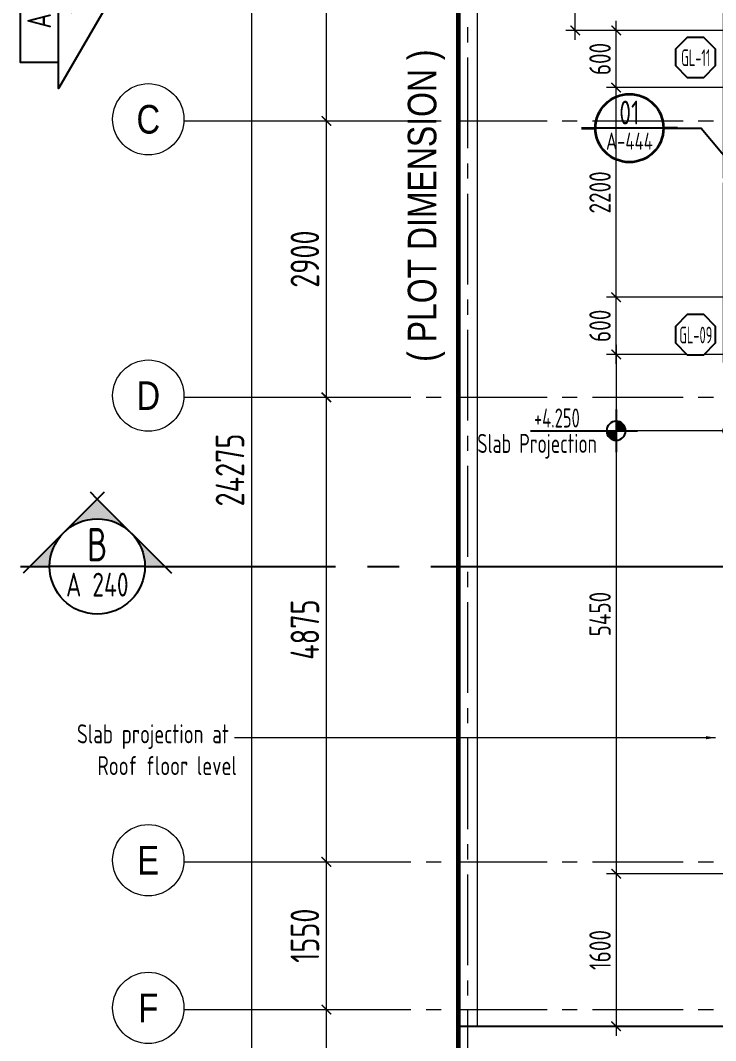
# Model space of a CAD drawing. Header units: millimetres. Extents: x -8913 to 62688, y -13000 to 43000.
# Drawn here: x 31192 to 38488, y 6250 to 16955 of the extents above; entities that cross this region are included whole.
import ezdxf
from ezdxf.enums import TextEntityAlignment as Align

# ---------------------------------------------------------------- set-up
doc = ezdxf.new("R2010")
doc.units = ezdxf.units.MM
doc.header["$MEASUREMENT"] = 0
doc.header["$PDMODE"] = 1
for name, pattern in [('1735 X DT-5BR-Grids$0$CENTER2', [28.575, 19.05, -3.175, 3.175, -3.175]), ('1735 X DT-5BR-Plot Limit$0$PHANTOM', [2.5, 1.25, -0.25, 0.25, -0.25, 0.25, -0.25]), ('HIDDEN2', [4.7625, 3.175, -1.5875])]:
    doc.linetypes.add(name, pattern=pattern)
for name, color, linetype, lineweight in [('05--LEADER', 8, 'Continuous', 13), ('05--TEXT-2', 2, 'Continuous', 25), ('07--DIM-2', 2, 'Continuous', 25), ('08--DETREF', 7, 'Continuous', 25), ('08--SECTREF', 7, 'Continuous', 35), ('08--SECTREF-1', 2, 'Continuous', 25), ('08--SECTREF-2', 4, 'Continuous', 35), ('08--WINREF', 7, 'Continuous', 25), ('1735 X DT-5BR-FFP-Ext$0$06--LINE-0', 8, 'Continuous', 13), ('1735 X DT-5BR-FFP-Ext$0$F--BLOCKWALL-2', 2, 'Continuous', 25), ('1735 X DT-5BR-Grids$0$03--GRID', 252, '1735 X DT-5BR-Grids$0$CENTER2', 5), ('1735 X DT-5BR-Grids$0$03--GRIDBUBBLE', 8, 'Continuous', 18), ('1735 X DT-5BR-Grids$0$03--GRIDTEXT', 4, 'Continuous', 40), ('1735 X DT-5BR-Grids$0$07--GRID DIM', 2, 'Continuous', 25), ('1735 X DT-5BR-Grids$0$08--DETREF', 7, 'Continuous', 25), ('1735 X DT-5BR-Grids$0$08--ELEREF', 7, 'Continuous', 25), ('1735 X DT-5BR-Grids$0$08--SECTREF', 7, 'Continuous', 25), ('1735 X DT-5BR-Grids$0$08--SECTREF-1', 2, 'Continuous', 25), ('1735 X DT-5BR-Grids$0$08--SECTREF-2', 4, 'Continuous', 35), ('1735 X DT-5BR-Grids$0$08--SECTREF-LINE', 7, 'Continuous', 25), ('1735 X DT-5BR-Plot Limit$0$05--TEXT-3', 3, 'Continuous', 35), ('W--ELE-1', 2, 'Continuous', 25), ('Z--X-REF', 7, 'Continuous', 0)]:
    doc.layers.add(name, color=color, linetype=linetype, lineweight=lineweight)
for name, color, linetype in [('08--SPACENUMBER-1', 8, 'Continuous'), ('08--WINREF-1', 8, 'Continuous'), ('1735 X DT-5BR-Plot Limit$0$Z- Plot', 1, '1735 X DT-5BR-Plot Limit$0$PHANTOM')]:
    doc.layers.add(name, color=color, linetype=linetype)
doc.styles.add('1735 X DT-5BR-Grids$0$Ariel', font='arial.ttf', dxfattribs={"width": 0.8})
doc.styles.add('1735 X DT-5BR-Grids$0$ISO', font='isocp2.shx', dxfattribs={"width": 0.8})
doc.styles.add('1735 X DT-5BR-Grids$0$ROMANS', font='ARIALN.TTF')
doc.styles.add('1735 X DT-5BR-Plot Limit$0$Ariel', font='arial.ttf', dxfattribs={"width": 0.8})
doc.styles.add('ISO', font='isocp2.shx', dxfattribs={"width": 0.8})
doc.dimstyles.new('1-100_AR', dxfattribs={"dimtxt": 225, "dimasz": 100, "dimexe": 100, "dimexo": 100, "dimgap": 0, "dimtad": 0, "dimdec": 0, "dimzin": 12, "dimdsep": 46, "dimtxsty": 'ISO', "dimblk": 'ARCHTICK', "dimcen": 100, "dimdle": 100, "dimclrd": 8, "dimclre": 9, "dimclrt": 2, "dimadec": 0, "dimazin": 0, "dimtfac": 1, "dimtdec": 0, "dimtmove": 0, "dimatfit": 2, "dimldrblk": 'ARCHTICK', "dimfxl": 1, "dimtvp": 0.75, "dimtolj": 1, "dimtzin": 12, "dimlwd": 9, "dimlwe": 9, "dimarcsym": 0})
doc.dimstyles.new('1735 X DT-5BR-Grids$0$1-100_AR', dxfattribs={"dimtxt": 300, "dimasz": 100, "dimexe": 100, "dimexo": 100, "dimgap": 0, "dimtad": 0, "dimzin": 12, "dimdsep": 46, "dimtxsty": '1735 X DT-5BR-Grids$0$ISO', "dimblk": '1735 X DT-5BR-Grids$0$_ArchTick', "dimcen": 100, "dimdle": 100, "dimclrd": 8, "dimclre": 9, "dimclrt": 2, "dimadec": 0, "dimazin": 0, "dimtfac": 1, "dimtmove": 0, "dimatfit": 2, "dimldrblk": '1735 X DT-5BR-Grids$0$_ArchTick', "dimfxl": 1, "dimtvp": 0.75, "dimtolj": 1, "dimtzin": 12, "dimlwd": 9, "dimlwe": 9, "dimarcsym": 0})
doc.dimstyles.new('Copy of 1-100_AR LEADER', dxfattribs={"dimtxt": 200, "dimasz": 100, "dimexe": 100, "dimexo": 100, "dimgap": 0, "dimtad": 0, "dimdec": 0, "dimzin": 12, "dimdsep": 46, "dimtxsty": 'ISO', "dimcen": 150, "dimdle": 100, "dimclrd": 8, "dimclre": 9, "dimclrt": 2, "dimadec": 0, "dimazin": 0, "dimtfac": 1, "dimtdec": 0, "dimtmove": 0, "dimatfit": 2, "dimfxl": 1, "dimtvp": 0.75, "dimtolj": 1, "dimtzin": 12, "dimlwd": 9, "dimlwe": 9, "dimarcsym": 0})

# ---------------------------------------------------------------- blocks, each defined once
blk = doc.blocks.new('_ArchTick')
at = {"color": 0, "const_width": 0.15}
blk.add_lwpolyline([(-0.5, -0.5), (0.5, 0.5)], dxfattribs=at)
blk = doc.blocks.new('*D48')
at = {"layer": '07--DIM-2', "color": 8, "lineweight": 9, "transparency": 16777216}
blk.add_line((37444, 13350), (37444, 14150), dxfattribs=at)
at = {"layer": '07--DIM-2', "color": 9, "lineweight": 9, "transparency": 16777216}
for p, q in [((38688, 14050), (37344, 14050)), ((38688, 13450), (37344, 13450))]:
    blk.add_line(p, q, dxfattribs=at)
at = {"layer": 'Defpoints', "color": 0, "transparency": 16777216}
for p in [(37444, 14050), (38788, 14050), (38788, 13450)]:
    blk.add_point(p, dxfattribs=at)
at = {"layer": '07--DIM-2', "color": 8, "lineweight": 9, "transparency": 16777216, "xscale": 100, "yscale": 100, "zscale": 100}
for p, rotation in [((37444, 14050), 90), ((37444, 13450), 270)]:
    blk.add_blockref('_ArchTick', p, dxfattribs=dict(at, rotation=rotation))
at = {"layer": '07--DIM-2', "color": 2, "transparency": 16777216, "insert": (37275, 13750), "char_height": 225, "attachment_point": 5, "rotation": 90, "style": 'ISO'}
blk.add_mtext('\\A1;600', dxfattribs=at)
blk = doc.blocks.new('*D49')
at = {"layer": '07--DIM-2', "color": 8, "lineweight": 9, "transparency": 16777216}
blk.add_line((37444, 13950), (37444, 16350), dxfattribs=at)
at = {"layer": '07--DIM-2', "color": 9, "lineweight": 9, "transparency": 16777216}
for p, q in [((38688, 16250), (37344, 16250)), ((38688, 14050), (37344, 14050))]:
    blk.add_line(p, q, dxfattribs=at)
at = {"layer": 'Defpoints', "color": 0, "transparency": 16777216}
for p in [(37444, 16250), (38788, 16250), (38788, 14050)]:
    blk.add_point(p, dxfattribs=at)
at = {"layer": '07--DIM-2', "color": 8, "lineweight": 9, "transparency": 16777216, "xscale": 100, "yscale": 100, "zscale": 100}
for p, rotation in [((37444, 16250), 90), ((37444, 14050), 270)]:
    blk.add_blockref('_ArchTick', p, dxfattribs=dict(at, rotation=rotation))
at = {"layer": '07--DIM-2', "color": 2, "transparency": 16777216, "insert": (37275, 15150), "char_height": 225, "attachment_point": 5, "rotation": 90, "style": 'ISO'}
blk.add_mtext('\\A1;2200', dxfattribs=at)
blk = doc.blocks.new('*D50')
at = {"layer": '07--DIM-2', "color": 8, "lineweight": 9, "transparency": 16777216}
blk.add_line((37444, 16150), (37444, 16950), dxfattribs=at)
at = {"layer": '07--DIM-2', "color": 9, "lineweight": 9, "transparency": 16777216}
for p, q in [((38688, 16850), (37344, 16850)), ((38688, 16250), (37344, 16250))]:
    blk.add_line(p, q, dxfattribs=at)
at = {"layer": 'Defpoints', "color": 0, "transparency": 16777216}
for p in [(37444, 16850), (38788, 16850), (38788, 16250)]:
    blk.add_point(p, dxfattribs=at)
at = {"layer": '07--DIM-2', "color": 8, "lineweight": 9, "transparency": 16777216, "xscale": 100, "yscale": 100, "zscale": 100}
for p, rotation in [((37444, 16850), 90), ((37444, 16250), 270)]:
    blk.add_blockref('_ArchTick', p, dxfattribs=dict(at, rotation=rotation))
at = {"layer": '07--DIM-2', "color": 2, "transparency": 16777216, "insert": (37275, 16550), "char_height": 225, "attachment_point": 5, "rotation": 90, "style": 'ISO'}
blk.add_mtext('\\A1;600', dxfattribs=at)
blk = doc.blocks.new('*D51')
at = {"layer": '07--DIM-2', "color": 8, "lineweight": 9, "transparency": 16777216}
blk.add_line((37015, 16750), (37015, 18550), dxfattribs=at)
at = {"layer": '07--DIM-2', "color": 9, "lineweight": 9, "transparency": 16777216}
for p, q in [((38688, 18450), (36915, 18450)), ((38688, 16850), (36915, 16850))]:
    blk.add_line(p, q, dxfattribs=at)
at = {"layer": 'Defpoints', "color": 0, "transparency": 16777216}
for p in [(37015, 18450), (38788, 18450), (38788, 16850)]:
    blk.add_point(p, dxfattribs=at)
at = {"layer": '07--DIM-2', "color": 8, "lineweight": 9, "transparency": 16777216, "xscale": 100, "yscale": 100, "zscale": 100}
for p, rotation in [((37015, 18450), 90), ((37015, 16850), 270)]:
    blk.add_blockref('_ArchTick', p, dxfattribs=dict(at, rotation=rotation))
at = {"layer": '07--DIM-2', "color": 2, "transparency": 16777216, "insert": (36846, 17650), "char_height": 225, "attachment_point": 5, "rotation": 90, "style": 'ISO'}
blk.add_mtext('\\A1;1600', dxfattribs=at)
blk = doc.blocks.new('WIN-NO')
blk.add_wipeout([(-110, 298), (-285, 122), (-285, -126), (-110, -302), (139, -302), (315, -126), (315, 122), (139, 298)])
at = {"layer": '08--WINREF-1'}
blk.add_lwpolyline([(-110, 298), (-285, 122), (-285, -126), (-110, -302), (139, -302), (315, -126), (315, 122), (139, 298)], close=True, dxfattribs=at)
at = {"layer": '08--WINREF', "style": 'ISO', "width": 0.6}
blk.add_attdef('WINDOWNO', text='', height=250, dxfattribs=at).set_placement((18, -7), align=Align.MIDDLE)
blk = doc.blocks.new('*D114')
at = {"layer": '07--DIM-2', "color": 8, "lineweight": 9, "transparency": 16777216}
blk.add_line((37444, 8100), (37444, 6300), dxfattribs=at)
at = {"layer": '07--DIM-2', "color": 9, "lineweight": 9, "transparency": 16777216}
for p, q in [((38688, 8000), (37344, 8000)), ((38688, 6400), (37344, 6400))]:
    blk.add_line(p, q, dxfattribs=at)
at = {"layer": 'Defpoints', "color": 0, "transparency": 16777216}
for p in [(38788, 8000), (37444, 6400), (38788, 6400)]:
    blk.add_point(p, dxfattribs=at)
at = {"layer": '07--DIM-2', "color": 8, "lineweight": 9, "transparency": 16777216, "xscale": 100, "yscale": 100, "zscale": 100}
for p, rotation in [((37444, 8000), 90), ((37444, 6400), 270)]:
    blk.add_blockref('_ArchTick', p, dxfattribs=dict(at, rotation=rotation))
at = {"layer": '07--DIM-2', "color": 2, "transparency": 16777216, "insert": (37275, 7200), "char_height": 225, "attachment_point": 5, "rotation": 90, "style": 'ISO'}
blk.add_mtext('\\A1;1600', dxfattribs=at)
blk = doc.blocks.new('*D115')
at = {"layer": '07--DIM-2', "color": 9, "lineweight": 9, "transparency": 16777216}
for p, q in [((38788, 7900), (38787, 5623)), ((35987, 6100), (35987, 5623))]:
    blk.add_line(p, q, dxfattribs=at)
at = {"layer": '07--DIM-2', "color": 8, "lineweight": 9, "transparency": 16777216}
blk.add_line((38887, 5723), (35887, 5723), dxfattribs=at)
at = {"layer": 'Defpoints', "color": 0, "transparency": 16777216}
for p in [(38788, 8000), (35987, 6200), (35987, 5723)]:
    blk.add_point(p, dxfattribs=at)
at = {"layer": '07--DIM-2', "color": 8, "lineweight": 9, "transparency": 16777216, "xscale": 100, "yscale": 100, "zscale": 100}
for p, rotation in [((35987, 5723), 179.9995836412254), ((38787, 5723), 359.9995836412254)]:
    blk.add_blockref('_ArchTick', p, dxfattribs=dict(at, rotation=rotation))
at = {"layer": '07--DIM-2', "color": 2, "transparency": 16777216, "insert": (37387, 5892), "char_height": 225, "attachment_point": 5, "rotation": 359.9996, "style": 'ISO'}
blk.add_mtext('\\A1;2800', dxfattribs=at)
blk = doc.blocks.new('*D152')
at = {"layer": '07--DIM-2', "color": 8, "lineweight": 9, "transparency": 16777216}
blk.add_line((37444, 13550), (37444, 7900), dxfattribs=at)
at = {"layer": '07--DIM-2', "color": 9, "lineweight": 9, "transparency": 16777216}
for p, q in [((38688, 13450), (37344, 13450)), ((38688, 8000), (37344, 8000))]:
    blk.add_line(p, q, dxfattribs=at)
at = {"layer": 'Defpoints', "color": 0, "transparency": 16777216}
for p in [(38788, 13450), (37444, 8000), (38788, 8000)]:
    blk.add_point(p, dxfattribs=at)
at = {"layer": '07--DIM-2', "color": 8, "lineweight": 9, "transparency": 16777216, "xscale": 100, "yscale": 100, "zscale": 100}
for p, rotation in [((37444, 13450), 90), ((37444, 8000), 270)]:
    blk.add_blockref('_ArchTick', p, dxfattribs=dict(at, rotation=rotation))
at = {"layer": '07--DIM-2', "color": 2, "transparency": 16777216, "insert": (37275, 10725), "char_height": 225, "attachment_point": 5, "rotation": 90, "style": 'ISO'}
blk.add_mtext('\\A1;5450', dxfattribs=at)
blk = doc.blocks.new('Lvl-plan-50sc-old')
at = {"layer": 'W--ELE-1', "color": 1}
for p, q in [((22.3, 211.1), (22.3, -67.9)), ((583, 71.6), (-117.2, 71.6))]:
    blk.add_line(p, q, dxfattribs=at)
blk.add_circle((22.3, 71.6), 62.5, dxfattribs=at)
for radius, start, end in [(56.2, 90, 180), (50, 90, 180), (43.8, 90, 180), (37.5, 90, 180), (31.2, 90, 180), (25, 90, 180), (18.8, 90, 180), (12.5, 90, 180), (6.25, 90, 180), (56.2, 270, 0), (50, 270, 0), (43.8, 270, 0), (37.5, 270, 0), (31.2, 270, 0), (25, 270, 0), (18.8, 270, 0), (12.5, 270, 0), (6.25, 270, 0)]:
    blk.add_arc((22.3, 71.6), radius, start, end, dxfattribs=at)
at = {"layer": 'W--ELE-1', "style": 'ISO', "width": 0.75}
for tag, p in [('LEVEL', (166.2, 92.6)), ('FLOOR', (166.2, -74.1))]:
    blk.add_attdef(tag, p, '', height=125, dxfattribs=at)
blk = doc.blocks.new('*U216')
blk.add_line((-183974, 60145), (-184974, 60145))
at = {"layer": '08--DETREF'}
blk.add_lwpolyline([(-183767, 60145), (-183423, 60145), (-182964, 59600)], dxfattribs=at)
at = {"layer": '08--DETREF', "color": 251, "linetype": 'HIDDEN2', "ltscale": 100, "const_width": 35}
blk.add_lwpolyline([(-177890, 56744, -0.414214), (-178310, 56324), (-182667, 56324, -0.414214), (-183087, 56744), (-183087, 59303, -0.414214), (-182667, 59723), (-178310, 59723, -0.414214), (-177890, 59303)], format="xyb", close=True, dxfattribs=at)
at = {"layer": '08--SECTREF'}
for p, q in [((-185181, 60145), (-184974, 60145)), ((-183767, 60145), (-183974, 60145))]:
    blk.add_line(p, q, dxfattribs=at)
blk.add_circle((-184474, 60145), 500, dxfattribs=at)
at = {"layer": '08--SECTREF-1', "style": 'ISO', "width": 0.8, "flags": 4}
blk.add_attdef('DRG-NO', text='', height=250, dxfattribs=at).set_placement((-184474, 59954), align=Align.MIDDLE_CENTER)
at = {"layer": '08--SECTREF-2', "style": 'ISO', "width": 0.8, "flags": 4}
blk.add_attdef('SECTION', text='', height=350, dxfattribs=at).set_placement((-184474, 60374), align=Align.MIDDLE_CENTER)
blk = doc.blocks.new('1735 X DT-5BR-Grids$0$GRUDH')
at = {"layer": '1735 X DT-5BR-Grids$0$03--GRIDBUBBLE'}
blk.add_circle((0, 0), 499, dxfattribs=at)
at = {"layer": '1735 X DT-5BR-Grids$0$03--GRIDTEXT', "style": '1735 X DT-5BR-Grids$0$Ariel', "width": 0.8, "flags": 4}
blk.add_attdef('GRID', text='', height=400, dxfattribs=at).set_placement((0, 0), align=Align.MIDDLE_CENTER)
blk = doc.blocks.new('1735 X DT-5BR-Grids$0$_ArchTick')
at = {"color": 0, "const_width": 0.15}
blk.add_lwpolyline([(-0.5, -0.5), (0.5, 0.5)], dxfattribs=at)
blk = doc.blocks.new('*D453')
at = {"layer": '1735 X DT-5BR-Grids$0$07--GRID DIM', "color": 8, "lineweight": 9, "transparency": 16777216}
blk.add_line((-2171, 24475), (-2171, 0), dxfattribs=at)
at = {"layer": '1735 X DT-5BR-Grids$0$07--GRID DIM', "color": 9, "lineweight": 9, "transparency": 16777216}
for p, q in [((-2779, 24375), (-2071, 24375)), ((-2779, 100), (-2071, 100))]:
    blk.add_line(p, q, dxfattribs=at)
at = {"layer": 'Defpoints', "color": 0, "transparency": 16777216}
for p in [(-2879, 24375), (-2879, 100), (-2171, 100)]:
    blk.add_point(p, dxfattribs=at)
at = {"layer": '1735 X DT-5BR-Grids$0$07--GRID DIM', "color": 8, "lineweight": 9, "transparency": 16777216, "xscale": 100, "yscale": 100, "zscale": 100}
for p, rotation in [((-2171, 24375), 90), ((-2171, 100), 270)]:
    blk.add_blockref('1735 X DT-5BR-Grids$0$_ArchTick', p, dxfattribs=dict(at, rotation=rotation))
at = {"layer": '1735 X DT-5BR-Grids$0$07--GRID DIM', "color": 2, "transparency": 16777216, "insert": (-2396, 12237), "char_height": 300, "attachment_point": 5, "rotation": 90, "style": '1735 X DT-5BR-Grids$0$ISO'}
blk.add_mtext('\\A1;24275', dxfattribs=at)
blk = doc.blocks.new('*D455')
at = {"layer": '1735 X DT-5BR-Grids$0$07--GRID DIM', "color": 8, "lineweight": 9, "transparency": 16777216}
blk.add_line((-1385, 22775), (-1385, 15800), dxfattribs=at)
at = {"layer": '1735 X DT-5BR-Grids$0$07--GRID DIM', "color": 9, "lineweight": 9, "transparency": 16777216}
for p, q in [((-2130, 22675), (-1285, 22675)), ((-2071, 15900), (-1285, 15900))]:
    blk.add_line(p, q, dxfattribs=at)
at = {"layer": 'Defpoints', "color": 0, "transparency": 16777216}
for p in [(-2230, 22675), (-2171, 15900), (-1385, 15900)]:
    blk.add_point(p, dxfattribs=at)
at = {"layer": '1735 X DT-5BR-Grids$0$07--GRID DIM', "color": 8, "lineweight": 9, "transparency": 16777216, "xscale": 100, "yscale": 100, "zscale": 100}
for p, rotation in [((-1385, 22675), 90), ((-1385, 15900), 270)]:
    blk.add_blockref('1735 X DT-5BR-Grids$0$_ArchTick', p, dxfattribs=dict(at, rotation=rotation))
at = {"layer": '1735 X DT-5BR-Grids$0$07--GRID DIM', "color": 2, "transparency": 16777216, "insert": (-1610, 19287), "char_height": 300, "attachment_point": 5, "rotation": 90, "style": '1735 X DT-5BR-Grids$0$ISO'}
blk.add_mtext('\\A1;6775', dxfattribs=at)
blk = doc.blocks.new('*D456')
at = {"layer": '1735 X DT-5BR-Grids$0$07--GRID DIM', "color": 8, "lineweight": 9, "transparency": 16777216}
blk.add_line((-1385, 16000), (-1385, 12900), dxfattribs=at)
at = {"layer": '1735 X DT-5BR-Grids$0$07--GRID DIM', "color": 9, "lineweight": 9, "transparency": 16777216}
for p, q in [((-2071, 15900), (-1285, 15900)), ((-2071, 13000), (-1285, 13000))]:
    blk.add_line(p, q, dxfattribs=at)
at = {"layer": 'Defpoints', "color": 0, "transparency": 16777216}
for p in [(-2171, 15900), (-2171, 13000), (-1385, 13000)]:
    blk.add_point(p, dxfattribs=at)
at = {"layer": '1735 X DT-5BR-Grids$0$07--GRID DIM', "color": 8, "lineweight": 9, "transparency": 16777216, "xscale": 100, "yscale": 100, "zscale": 100}
for p, rotation in [((-1385, 15900), 90), ((-1385, 13000), 270)]:
    blk.add_blockref('1735 X DT-5BR-Grids$0$_ArchTick', p, dxfattribs=dict(at, rotation=rotation))
at = {"layer": '1735 X DT-5BR-Grids$0$07--GRID DIM', "color": 2, "transparency": 16777216, "insert": (-1610, 14450), "char_height": 300, "attachment_point": 5, "rotation": 90, "style": '1735 X DT-5BR-Grids$0$ISO'}
blk.add_mtext('\\A1;2900', dxfattribs=at)
blk = doc.blocks.new('*D457')
at = {"layer": '1735 X DT-5BR-Grids$0$07--GRID DIM', "color": 8, "lineweight": 9, "transparency": 16777216}
blk.add_line((-1385, 13100), (-1385, 8025), dxfattribs=at)
at = {"layer": '1735 X DT-5BR-Grids$0$07--GRID DIM', "color": 9, "lineweight": 9, "transparency": 16777216}
for p, q in [((-2071, 13000), (-1285, 13000)), ((-2071, 8125), (-1285, 8125))]:
    blk.add_line(p, q, dxfattribs=at)
at = {"layer": 'Defpoints', "color": 0, "transparency": 16777216}
for p in [(-2171, 13000), (-2171, 8125), (-1385, 8125)]:
    blk.add_point(p, dxfattribs=at)
at = {"layer": '1735 X DT-5BR-Grids$0$07--GRID DIM', "color": 8, "lineweight": 9, "transparency": 16777216, "xscale": 100, "yscale": 100, "zscale": 100}
for p, rotation in [((-1385, 13000), 90), ((-1385, 8125), 270)]:
    blk.add_blockref('1735 X DT-5BR-Grids$0$_ArchTick', p, dxfattribs=dict(at, rotation=rotation))
at = {"layer": '1735 X DT-5BR-Grids$0$07--GRID DIM', "color": 2, "transparency": 16777216, "insert": (-1610, 10562), "char_height": 300, "attachment_point": 5, "rotation": 90, "style": '1735 X DT-5BR-Grids$0$ISO'}
blk.add_mtext('\\A1;4875', dxfattribs=at)
blk = doc.blocks.new('*D458')
at = {"layer": '1735 X DT-5BR-Grids$0$07--GRID DIM', "color": 8, "lineweight": 9, "transparency": 16777216}
blk.add_line((-1385, 8225), (-1385, 6475), dxfattribs=at)
at = {"layer": '1735 X DT-5BR-Grids$0$07--GRID DIM', "color": 9, "lineweight": 9, "transparency": 16777216}
for p, q in [((-2071, 8125), (-1285, 8125)), ((-2071, 6575), (-1285, 6575))]:
    blk.add_line(p, q, dxfattribs=at)
at = {"layer": 'Defpoints', "color": 0, "transparency": 16777216}
for p in [(-2171, 8125), (-2171, 6575), (-1385, 6575)]:
    blk.add_point(p, dxfattribs=at)
at = {"layer": '1735 X DT-5BR-Grids$0$07--GRID DIM', "color": 8, "lineweight": 9, "transparency": 16777216, "xscale": 100, "yscale": 100, "zscale": 100}
for p, rotation in [((-1385, 8125), 90), ((-1385, 6575), 270)]:
    blk.add_blockref('1735 X DT-5BR-Grids$0$_ArchTick', p, dxfattribs=dict(at, rotation=rotation))
at = {"layer": '1735 X DT-5BR-Grids$0$07--GRID DIM', "color": 2, "transparency": 16777216, "insert": (-1610, 7350), "char_height": 300, "attachment_point": 5, "rotation": 90, "style": '1735 X DT-5BR-Grids$0$ISO'}
blk.add_mtext('\\A1;1550', dxfattribs=at)
blk = doc.blocks.new('*D459')
at = {"layer": '1735 X DT-5BR-Grids$0$07--GRID DIM', "color": 8, "lineweight": 9, "transparency": 16777216}
blk.add_line((-1385, 6675), (-1385, 0), dxfattribs=at)
at = {"layer": '1735 X DT-5BR-Grids$0$07--GRID DIM', "color": 9, "lineweight": 9, "transparency": 16777216}
for p, q in [((-2071, 6575), (-1285, 6575)), ((-1410, 100), (-1285, 100))]:
    blk.add_line(p, q, dxfattribs=at)
at = {"layer": 'Defpoints', "color": 0, "transparency": 16777216}
for p in [(-2171, 6575), (-1510, 100), (-1385, 100)]:
    blk.add_point(p, dxfattribs=at)
at = {"layer": '1735 X DT-5BR-Grids$0$07--GRID DIM', "color": 8, "lineweight": 9, "transparency": 16777216, "xscale": 100, "yscale": 100, "zscale": 100}
for p, rotation in [((-1385, 6575), 90), ((-1385, 100), 270)]:
    blk.add_blockref('1735 X DT-5BR-Grids$0$_ArchTick', p, dxfattribs=dict(at, rotation=rotation))
at = {"layer": '1735 X DT-5BR-Grids$0$07--GRID DIM', "color": 2, "transparency": 16777216, "insert": (-1610, 3337), "char_height": 300, "attachment_point": 5, "rotation": 90, "style": '1735 X DT-5BR-Grids$0$ISO'}
blk.add_mtext('\\A1;6475', dxfattribs=at)
blk = doc.blocks.new('1735 X DT-5BR-Grids$0$ELEVMARK-4')
at = {"layer": '1735 X DT-5BR-Grids$0$08--SECTREF'}
blk.add_lwpolyline([(-563, 975), (0, 0), (-563, -975)], close=True, dxfattribs=at)
blk.add_lwpolyline([(-563, -700), (-963, -700), (-963, 700), (-563, 700)], dxfattribs=at)
at = {"layer": '1735 X DT-5BR-Grids$0$08--SECTREF-1', "style": '1735 X DT-5BR-Grids$0$ISO', "width": 0.8, "flags": 4}
blk.add_attdef('DRG-NO', text='', height=250, rotation=90, dxfattribs=at).set_placement((-767, -21), align=Align.MIDDLE_CENTER)
at = {"layer": '1735 X DT-5BR-Grids$0$08--SECTREF-2', "style": '1735 X DT-5BR-Grids$0$ISO', "width": 0.8, "flags": 4}
blk.add_attdef('ELEVATION', text='', height=350, dxfattribs=at).set_placement((-412, 0), align=Align.MIDDLE_CENTER)
blk = doc.blocks.new('*U464')
at = {"layer": '1735 X DT-5BR-Grids$0$08--SECTREF'}
h = blk.add_hatch(color=256, dxfattribs=at)
h.paths.add_polyline_path([(-5604, 0), (-5811, 0), (-5457, 354, 0.198912)])
h.paths.add_polyline_path([(-5457, 354), (-5104, 707), (-4750, 354, 0.414214)])
h.paths.add_polyline_path([(-4604, 0, 0.198912), (-4750, 354), (-4396, 0)])
blk.add_line((-4604, 0), (-5604, 0))
at = {"layer": '1735 X DT-5BR-Grids$0$08--DETREF'}
blk.add_line((-1604, 0), (0, 0), dxfattribs=at)
at = {"layer": '1735 X DT-5BR-Grids$0$08--SECTREF'}
for p, q in [((-5811, 0), (-5604, 0)), ((-4604, 0), (-2604, 0)), ((-4396, 0), (-4326, -71)), ((-2270, 0), (-1937, 0))]:
    blk.add_line(p, q, dxfattribs=at)
for points in [[(-5033, 778), (-5104, 707), (-5174, 778)], [(-5811, 0), (-5104, 707), (-4396, 0)], [(-5911, 0), (-5811, 0), (-5881, -71)]]:
    blk.add_lwpolyline(points, dxfattribs=at)
blk.add_circle((-5104, 0), 500, dxfattribs=at)
at = {"layer": '1735 X DT-5BR-Grids$0$08--SECTREF-1', "style": '1735 X DT-5BR-Grids$0$ISO', "width": 0.8, "flags": 4}
blk.add_attdef('DRG-NO', text='', height=250, dxfattribs=at).set_placement((-5104, -191), align=Align.MIDDLE_CENTER)
at = {"layer": '1735 X DT-5BR-Grids$0$08--SECTREF-2', "style": '1735 X DT-5BR-Grids$0$ISO', "width": 0.8, "flags": 4}
blk.add_attdef('SECTION', text='', height=350, dxfattribs=at).set_placement((-5104, 229), align=Align.MIDDLE_CENTER)
blk = doc.blocks.new('1735 X DT-5BR-FFP-Ext')
at = {"layer": '1735 X DT-5BR-FFP-Ext$0$06--LINE-0'}
blk.add_line((0, 6400), (0, 30000), dxfattribs=at)
blk.add_lwpolyline([(200, 6400), (200, 29800), (18000, 29800), (18000, 1600), (17450, 1603), (17450, 303), (14850, 300), (14850, 200), (6400, 200)], dxfattribs=at)
at = {"layer": '1735 X DT-5BR-FFP-Ext$0$F--BLOCKWALL-2'}
blk.add_lwpolyline([(0, 6400), (6400, 6400), (6400, 0), (0, 0)], close=True, dxfattribs=at)
blk = doc.blocks.new('1735 X DT-5BR-Plot Limit')
at = {"layer": '1735 X DT-5BR-Plot Limit$0$Z- Plot', "color": 12, "ltscale": 500, "true_color": 0xdb0000, "const_width": 50}
blk.add_lwpolyline([(18000, 0), (0, 0), (0, 30000.001), (18000, 30000.001)], close=True, dxfattribs=at)
at = {"layer": '1735 X DT-5BR-Plot Limit$0$05--TEXT-3', "style": '1735 X DT-5BR-Plot Limit$0$Ariel', "width": 0.8}
blk.add_text('( PLOT DIMENSION )', height=300, rotation=90, dxfattribs=at).set_placement((-379.9, 15011.014), align=Align.MIDDLE_CENTER)
blk = doc.blocks.new('1735 X DT-5BR-Grids')
at = {"layer": '1735 X DT-5BR-Grids$0$03--GRID', "ltscale": 50}
for p, q in [((100, -2960.853), (100, 33283.323)), ((-2878.651, 15899.999), (20742.863, 15899.999)), ((-2878.651, 12999.999), (20742.863, 12999.999)), ((-2878.651, 8124.999), (20742.863, 8124.999)), ((-2878.651, 6575, 0), (20742.863, 6575, 0))]:
    blk.add_line(p, q, dxfattribs=at)
at = {"layer": '1735 X DT-5BR-Grids$0$08--SECTREF-LINE', "color": 4, "linetype": '1735 X DT-5BR-Grids$0$CENTER2', "ltscale": 100}
blk.add_line((1315.536, 11225.187), (15143.186, 11225.187), dxfattribs=at)
at = {"layer": '1735 X DT-5BR-Grids$0$03--GRIDBUBBLE'}
ref = blk.add_blockref('1735 X DT-5BR-Grids$0$GRUDH', (-3252.874, 15917.347), dxfattribs=dict(at, xscale=0.75, yscale=0.75, zscale=0.75, rotation=267.345885247266))
ref.add_attrib('GRID', 'C', dxfattribs={"layer": '1735 X DT-5BR-Grids$0$03--GRIDTEXT', "height": 300, "style": '1735 X DT-5BR-Grids$0$ROMANS'}).set_placement((-3252.874, 15917.347), align=Align.MIDDLE_CENTER)
ref = blk.add_blockref('1735 X DT-5BR-Grids$0$GRUDH', (-3252.874, 13017.347), dxfattribs=dict(at, xscale=0.75, yscale=0.75, zscale=0.75, rotation=267.345885247266))
ref.add_attrib('GRID', 'D', dxfattribs={"layer": '1735 X DT-5BR-Grids$0$03--GRIDTEXT', "height": 300, "style": '1735 X DT-5BR-Grids$0$ROMANS'}).set_placement((-3252.874, 13017.347), align=Align.MIDDLE_CENTER)
ref = blk.add_blockref('1735 X DT-5BR-Grids$0$GRUDH', (-3252.874, 8142.347), dxfattribs=dict(at, xscale=0.75, yscale=0.75, zscale=0.75, rotation=267.345885247266))
ref.add_attrib('GRID', 'E', dxfattribs={"layer": '1735 X DT-5BR-Grids$0$03--GRIDTEXT', "height": 300, "style": '1735 X DT-5BR-Grids$0$ROMANS'}).set_placement((-3252.874, 8142.347), align=Align.MIDDLE_CENTER)
ref = blk.add_blockref('1735 X DT-5BR-Grids$0$GRUDH', (-3252.874, 6592.348, 0), dxfattribs=dict(at, xscale=0.75, yscale=0.75, zscale=0.75, rotation=267.345885247266))
ref.add_attrib('GRID', 'F', dxfattribs={"layer": '1735 X DT-5BR-Grids$0$03--GRIDTEXT', "height": 300, "style": '1735 X DT-5BR-Grids$0$ROMANS'}).set_placement((-3252.874, 6592.348, 0), align=Align.MIDDLE_CENTER)
at = {"layer": '1735 X DT-5BR-Grids$0$08--ELEREF'}
ref = blk.add_blockref('1735 X DT-5BR-Grids$0$ELEVMARK-4', (-3632.208, 17214.283), dxfattribs=at)
ref.add_attrib('DRG-NO', 'A 230', dxfattribs={"layer": '1735 X DT-5BR-Grids$0$08--SECTREF-1', "height": 250, "rotation": 90.0000034, "style": '1735 X DT-5BR-Grids$0$ISO', "width": 0.8, "flags": 4}).set_placement((-4398.931, 17193.412), align=Align.MIDDLE_CENTER)
ref.add_attrib('ELEVATION', '04', dxfattribs={"layer": '1735 X DT-5BR-Grids$0$08--SECTREF-2', "height": 350, "style": '1735 X DT-5BR-Grids$0$ISO', "width": 0.8, "flags": 4}).set_placement((-3966.947, 17205.388), align=Align.MIDDLE_CENTER)
at = {"layer": '1735 X DT-5BR-Grids$0$08--SECTREF'}
blk.add_blockref('*U464', (1315.536, 11225.187), dxfattribs=at).add_auto_attribs({'SECTION': 'B', 'DRG-NO': 'A 240'})
at = {"layer": '1735 X DT-5BR-Grids$0$07--GRID DIM'}
for base, p1, p2, picture, middle in [((-2170.625, 100), (-2878.651, 24374.999), (-2878.651, 100), '*D453', (-2395.669, 12237.5)), ((-1385.114, 15899.999), (-2229.909, 22674.999), (-2170.625, 15899.999), '*D455', (-1610.114, 19287.499)), ((-1385.114, 12999.999), (-2170.625, 15899.999), (-2170.625, 12999.999), '*D456', (-1610.158, 14449.999)), ((-1385.114, 8124.999), (-2170.625, 12999.999), (-2170.625, 8124.999), '*D457', (-1610.114, 10562.499)), ((-1385.114, 6575), (-2170.625, 8124.999), (-2170.625, 6575), '*D458', (-1610.114, 7350)), ((-1385.114, 100), (-2170.625, 6575), (-1510.17, 100), '*D459', (-1610.114, 3337.5))]:
    dim = blk.add_linear_dim(base=base, p1=p1, p2=p2, angle=90, dimstyle='1735 X DT-5BR-Grids$0$1-100_AR', override={"dimtmove": 1}, dxfattribs=at)
    dim.commit()
    dim.dimension.update_dxf_attribs({"geometry": picture, "text_midpoint": middle})

msp = doc.modelspace()

# ---------------------------------------------------------------- block references
msp.add_blockref('1735 X DT-5BR-Grids', (35787.5, 0))
at = {"layer": '08--DETREF', "xscale": 0.7142857142857143, "yscale": 0.7142857142857143, "zscale": 0.7142857142857143}
for p, values in [((169350.8, -25202.5), {'SECTION': '01', 'DRG-NO': 'A-452'}), ((169350.8, -27136.3), {'SECTION': '01', 'DRG-NO': 'A-444'})]:
    msp.add_blockref('*U216', p, dxfattribs=at).add_auto_attribs(values)
at = {"layer": 'W--ELE-1'}
ref = msp.add_blockref('Lvl-plan-50sc-old', (37479.1, 12534.5), dxfattribs=dict(at, xscale=-1.6, yscale=1.6, zscale=1.6))
ref.add_attrib('LEVEL', '+4.250', (36581.7, 12682.8), dxfattribs={"height": 200, "style": 'ISO', "width": 0.7})
ref.add_attrib('FLOOR', 'Slab Projection', (35987.5, 12415.9), dxfattribs={"height": 200, "style": 'ISO', "width": 0.75})
at = {"layer": 'Z--X-REF'}
for name in ['1735 X DT-5BR-Plot Limit', '1735 X DT-5BR-FFP-Ext']:
    msp.add_blockref(name, (35787.5, 0), dxfattribs=at)

# ---------------------------------------------------------------- texts
at = {"layer": '05--TEXT-2', "insert": (31520.5, 9568.4), "char_height": 200, "width": 1952.442, "attachment_point": 1, "style": 'ISO'}
msp.add_mtext('\\pi266.1;Slab projection at \\P\\pi480.44;Roof floor level', dxfattribs=at)

# ---------------------------------------------------------------- dimensions: what is measured, and where the dimension line sits
at = {"layer": '07--DIM-2'}
for base, p1, p2, angle, picture, middle in [((37015.2, 18450.1), (38787.5, 16850), (38787.5, 18450.1), 270, '*D51', (36846.4, 17650)), ((37443.5, 16850), (38787.5, 16250), (38787.5, 16850), 270, '*D50', (37274.8, 16550)), ((37443.5, 16250), (38787.5, 14050), (38787.5, 16250), 270, '*D49', (37274.7, 15150)), ((37443.5, 14050), (38787.5, 13450), (38787.5, 14050), 270, '*D48', (37274.8, 13750)), ((37443.5, 6400), (38787.5, 8000), (38787.5, 6400), 270, '*D114', (37274.8, 7200)), ((35987.5, 5723.4), (38787.5, 8000), (35987.5, 6200), 179.99958, '*D115', (37387.5, 5892.2))]:
    dim = msp.add_linear_dim(base=base, p1=p1, p2=p2, angle=angle, dimstyle='1-100_AR', override={"dimtmove": 1}, dxfattribs=at)
    dim.commit()
    dim.dimension.update_dxf_attribs({"geometry": picture, "text_midpoint": middle})
dim = msp.add_linear_dim(base=(37443.5, 8000), p1=(38787.5, 13450), p2=(38787.5, 8000), angle=90, dimstyle='1-100_AR', dxfattribs=at)
dim.commit()
dim.dimension.update_dxf_attribs({"geometry": '*D152', "text_midpoint": (37274.8, 10725)})

# ---------------------------------------------------------------- leaders
at = {"layer": '05--LEADER'}
msp.add_leader([(38605.7, 12649.1), (36963.3, 12649.1)], dimstyle='1-100_AR', override={"dimgap": 0, "dimtad": 0, "dimldrblk": 'Dot'}, dxfattribs=at)
msp.add_leader([(38487.5, 9428.3), (33437.7, 9428.3)], dimstyle='Copy of 1-100_AR LEADER', dxfattribs=at)

# ---------------------------------------------------------------- next in the draw order: block references
at = {"layer": '08--SPACENUMBER-1', "xscale": 0.7, "yscale": 0.7, "zscale": 0.7}
for p, values in [((38267.2, 16568.8), {'WINDOWNO': 'GL-11'}), ((38267.2, 13658.8), {'WINDOWNO': 'GL-09'})]:
    msp.add_blockref('WIN-NO', p, dxfattribs=at).add_auto_attribs(values)

doc.saveas('drawing.dxf')
